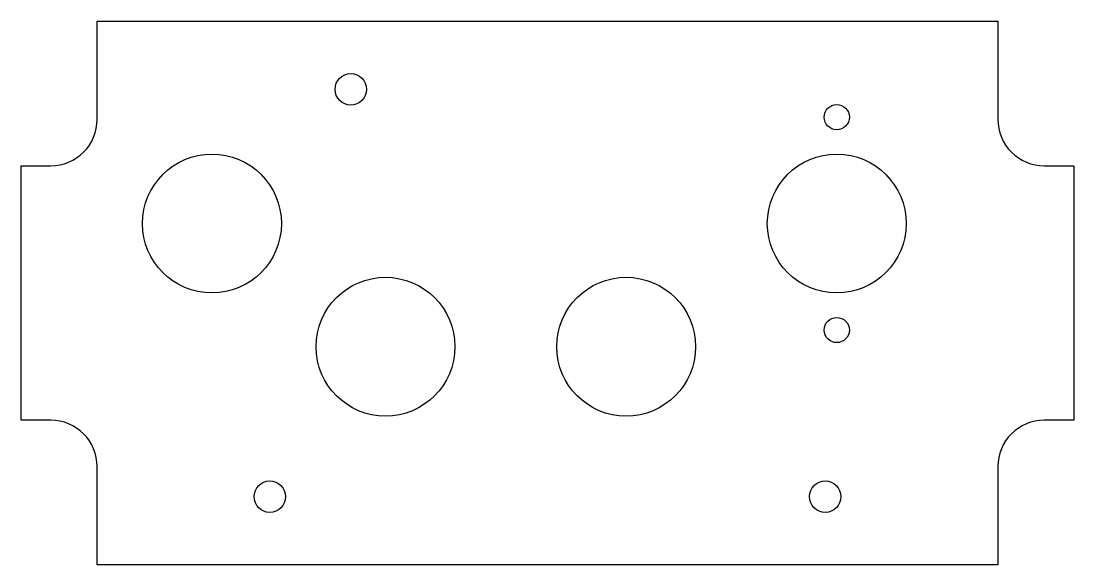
# Model space of a CAD drawing. Header units: inches. Extents: x -5.72 to -0.03, y -2.97 to -0.03.
import ezdxf

# ---------------------------------------------------------------- set-up
doc = ezdxf.new("R2010")
doc.units = ezdxf.units.IN
doc.layers.get('0').update_dxf_attribs({"linetype": 'CONTINUOUS'})

msp = doc.modelspace()

# ---------------------------------------------------------------- linework, layer by layer
msp.add_lwpolyline([(-0.4425, -0.5625, 0.4142136), (-0.1925, -0.8125), (-0.03125, -0.8125), (-0.03125, -2.1875), (-0.1925, -2.1875, 0.4142136), (-0.4425, -2.4375), (-0.4425, -2.96875), (-5.3075, -2.96875), (-5.3075, -2.4375, 0.4142136), (-5.5575, -2.1875), (-5.71875, -2.1875), (-5.71875, -0.8125), (-5.5575, -0.8125, 0.4142136), (-5.3075, -0.5625), (-5.3075, -0.03125), (-0.4425, -0.03125)], format="xyb", close=True)
for centre, radius in [((-3.9376, -0.4), 0.08475), ((-1.3125, -0.55), 0.068), ((-4.6875, -1.125), 0.375), ((-1.3125, -1.125), 0.375), ((-3.75, -1.79), 0.375), ((-2.45, -1.79), 0.375), ((-1.3125, -1.7), 0.068), ((-4.375, -2.6), 0.08475), ((-1.375, -2.6), 0.08475)]:
    msp.add_circle(centre, radius)

doc.saveas('drawing.dxf')
